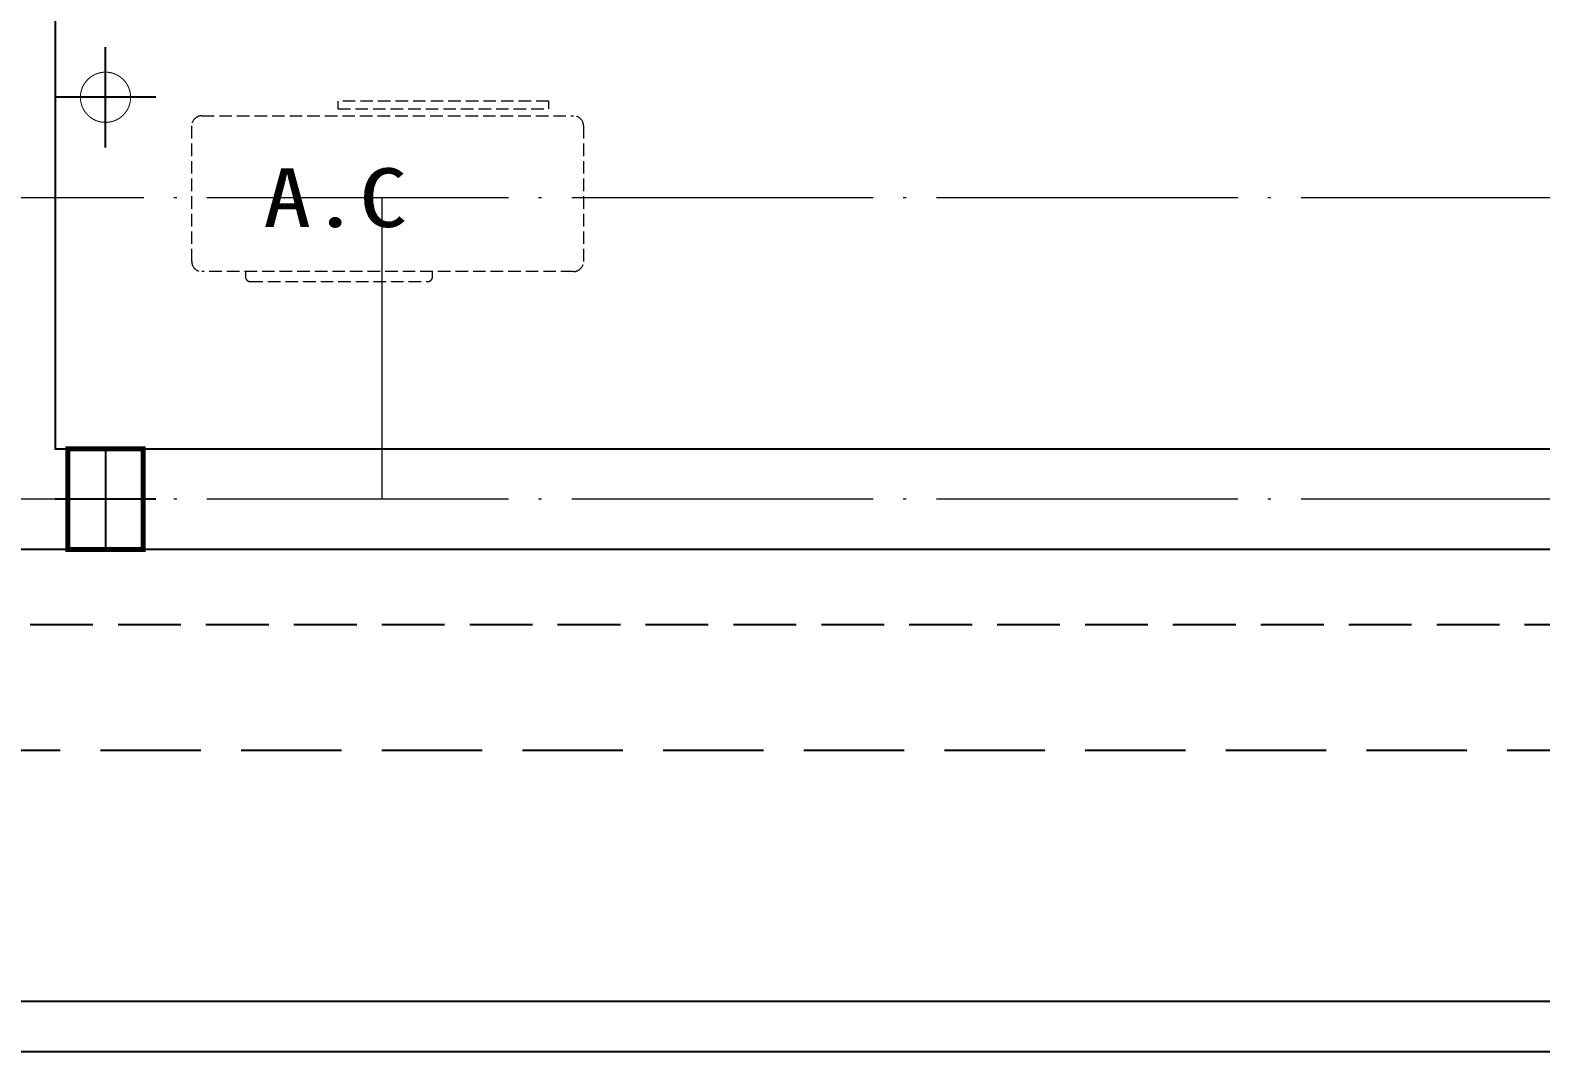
# Model space of a CAD drawing. Extents: x -518115 to 389031, y -231062 to 1628073.
# Drawn here: x 47667 to 50674, y 208307 to 210340 of the extents above; entities that cross this region are included whole.
import ezdxf

# ---------------------------------------------------------------- set-up
doc = ezdxf.new("R2010")
doc.units = 0
doc.header["$LTSCALE"] = 1000
doc.header["$MEASUREMENT"] = 0
for name, pattern in [('#P_--_20B1_001_t3$0$DASH', [0.35, 0.25, -0.1]), ('__DASH', [0.35, 0.25, -0.1]), ('DASH', [0.35, 0.25, -0.1]), ('DOTE', [2.42, 2, -0.2, 0.02, -0.2])]:
    doc.linetypes.add(name, pattern=pattern)
for name, color, linetype, lineweight in [('DOTE', 19, 'DOTE', 9), ('平面-空调预留孔', 173, 'Continuous', 15), ('空调', 76, 'Continuous', 13)]:
    doc.layers.add(name, color=color, linetype=linetype, lineweight=lineweight)
for name, color, linetype in [('ROOF', 183, 'Continuous'), ('机电标识类', 1, 'Continuous'), ('污水', 3, 'Continuous'), ('看线', 251, 'Continuous')]:
    doc.layers.add(name, color=color, linetype=linetype)
doc.styles.add('黑体', font='')
doc.styles.get('黑体').set_extended_font_data('SimHei')

# ---------------------------------------------------------------- blocks, each defined once
blk = doc.blocks.new('GDGDGDSDA')
at = {"layer": 'DOTE', "linetype": 'DOTE', "ltscale": 0.3}
for p, q in [((471334.8, 362158.3), (417334.8, 362158.3)), ((454384.8, 362158.3), (454384.8, 361558.3)), ((471334.8, 361558.3), (417334.8, 361558.3))]:
    blk.add_line(p, q, dxfattribs=at)
blk = doc.blocks.new('gsergvr')
at = {"layer": '平面-空调预留孔', "linetype": 'DASH', "ltscale": 0.1}
for p, q in [((34075.4, 17176.2), (34075.4, 17166.2)), ((34448.2, 17166.2), (34448.2, 17176.2)), ((34085.4, 17156.2), (34438.2, 17156.2))]:
    blk.add_line(p, q, dxfattribs=at)
blk.add_lwpolyline([(34679.3, 17515.3), (34259.5, 17515.3), (34259.5, 17500.2), (34679.3, 17500.2)], close=True, dxfattribs=at)
blk.add_lwpolyline([(34728.6, 17176.2), (33988.6, 17176.2, -0.414214), (33968.6, 17196.2), (33968.6, 17466.2, -0.414214), (33988.6, 17486.2), (34728.6, 17486.2, -0.414214), (34748.6, 17466.2), (34748.6, 17196.2, -0.414214)], format="xyb", close=True, dxfattribs=at)
for centre, start, end in [((34085.4, 17166.2), 180, 270), ((34438.2, 17166.2), 270, 0)]:
    blk.add_arc(centre, 10, start, end, dxfattribs=at)
at = {"layer": '平面-空调预留孔', "color": 251, "linetype": 'DASH', "ltscale": 0.1, "true_color": 0x636466, "style": '黑体', "width": 1.2}
blk.add_text('A.C', height=117.05, dxfattribs=at).set_placement((34110.9, 17264.8))
blk = doc.blocks.new('rtyryrtyeeretee')
at = {"layer": '平面-空调预留孔'}
blk.add_blockref('gsergvr', (635673.5, 326705.8), dxfattribs=at)
blk = doc.blocks.new('GGDGDGDG')
at = {"layer": '机电标识类', "color": 250, "linetype": 'DASH', "ltscale": 400}
for p, q in [((704092.5, 766289.8), (704092.5, 766489.8)), ((704192.5, 766389.8), (703992.5, 766389.8))]:
    blk.add_line(p, q, dxfattribs=at)
at = {"layer": '空调', "color": 1, "linetype": 'DASH', "const_width": 2}
blk.add_lwpolyline([(704042.5, 766389.8, 0.999999), (704142.5, 766389.8, 0.999999), (704042.5, 766389.8)], format="xyb", dxfattribs=at)
blk = doc.blocks.new('GDGDGDRGDR')
at = {"linetype": '__DASH', "ltscale": 0.1}
blk.add_wipeout([(425935.1, 371533.3), (425734.9, 371533.3), (425734.9, 371383.3), (425935.1, 371383.3)], dxfattribs=at).dxf.layer = '污水'
at = {"layer": '机电标识类', "color": 250, "linetype": 'DASH', "ltscale": 400}
for p, q in [((425834.8, 371358.3), (425834.8, 371558.3)), ((425935.1, 371458.3), (425734.9, 371458.3))]:
    blk.add_line(p, q, dxfattribs=at)
at = {"layer": '污水', "linetype": '__DASH', "ltscale": 0.1, "const_width": 10}
blk.add_lwpolyline([(425935.1, 371533.3), (425734.9, 371533.3), (425734.9, 371383.3), (425935.1, 371383.3)], close=True, dxfattribs=at)

msp = doc.modelspace()

# ---------------------------------------------------------------- linework, layer by layer
at = {"layer": 'ROOF', "ltscale": 0.8}
for points in [[(52916.6, 220407), (52916.6, 221857), (48716.6, 221857), (48716.6, 220407), (49516.6, 220407), (49516.6, 217807.3), (47516.8, 217807.3), (47516.8, 218407), (43116.6, 218407), (43116.6, 215607), (41266.6, 215607), (41266.6, 211307.1), (47716.6, 211306.9), (47716.6, 209507), (53916.5, 209507), (53916.5, 211306.9), (59716.6, 211307.1), (59716.6, 215607), (58516.6, 215607), (58516.6, 218407), (56916.6, 218407), (56916.6, 215607), (52166.6, 215607)], [(59916.6, 216807), (61766.6, 216807), (61766.6, 212307), (61766.6, 212307), (61766.6, 208307), (39866.6, 208307), (39866.6, 209507), (38316.6, 209507)], [(58716.6, 216707), (61666.6, 216707), (61666.6, 208407), (39966.6, 208407), (39966.6, 209607), (38316.6, 209607)], [(59916.6, 209307), (40866.6, 209307), (40866.6, 211307), (40566.6, 211307)]]:
    msp.add_lwpolyline(points, dxfattribs=at)
at = {"layer": 'ROOF', "linetype": '__DASH', "ltscale": 0.8}
msp.add_lwpolyline([(58716.6, 216207), (61166.6, 216207), (61166.6, 208907), (40466.6, 208907), (40466.6, 210107), (38316.6, 210107)], dxfattribs=at)
at = {"layer": '看线', "color": 202, "linetype": '#P_--_20B1_001_t3$0$DASH', "ltscale": 0.5}
msp.add_lwpolyline([(59916.6, 211457), (60916.6, 211457), (60916.6, 209157), (40716.6, 209157), (40716.6, 210357), (38316.6, 210357)], dxfattribs=at)

# ---------------------------------------------------------------- block references
for name, p in [('GDGDGDSDA', (-406018.2, -152151.3)), ('GGDGDGDG', (-656275.9, -556182.8)), ('rtyryrtyeeretee', (-621653.9, -134021.9))]:
    msp.add_blockref(name, p)

# ---------------------------------------------------------------- next in the draw order: block references
at = {"rotation": 89.99999999979993}
msp.add_blockref('GDGDGDRGDR', (419275, -216427.8), dxfattribs=at)

doc.saveas('drawing.dxf')
